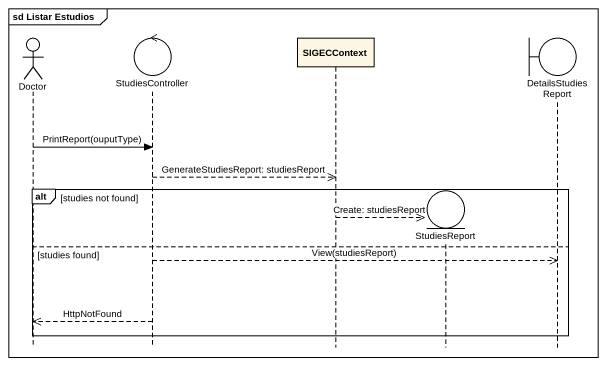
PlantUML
@startuml
mainframe sd Listar Estudios
hide footbox
actor Doctor
control StudiesController
participant SIGECContext
entity StudiesReport
boundary DetailsStudiesReport

Doctor -> StudiesController : PrintReport(ouputType)
StudiesController -->> SIGECContext : GenerateStudiesReport: studiesReport
alt studies not found
  SIGECContext -->> StudiesReport ** : Create: studiesReport
else studies found
  StudiesController -->> DetailsStudiesReport : View(studiesReport)
  StudiesController -->> Doctor : HttpNotFound
end
@enduml
